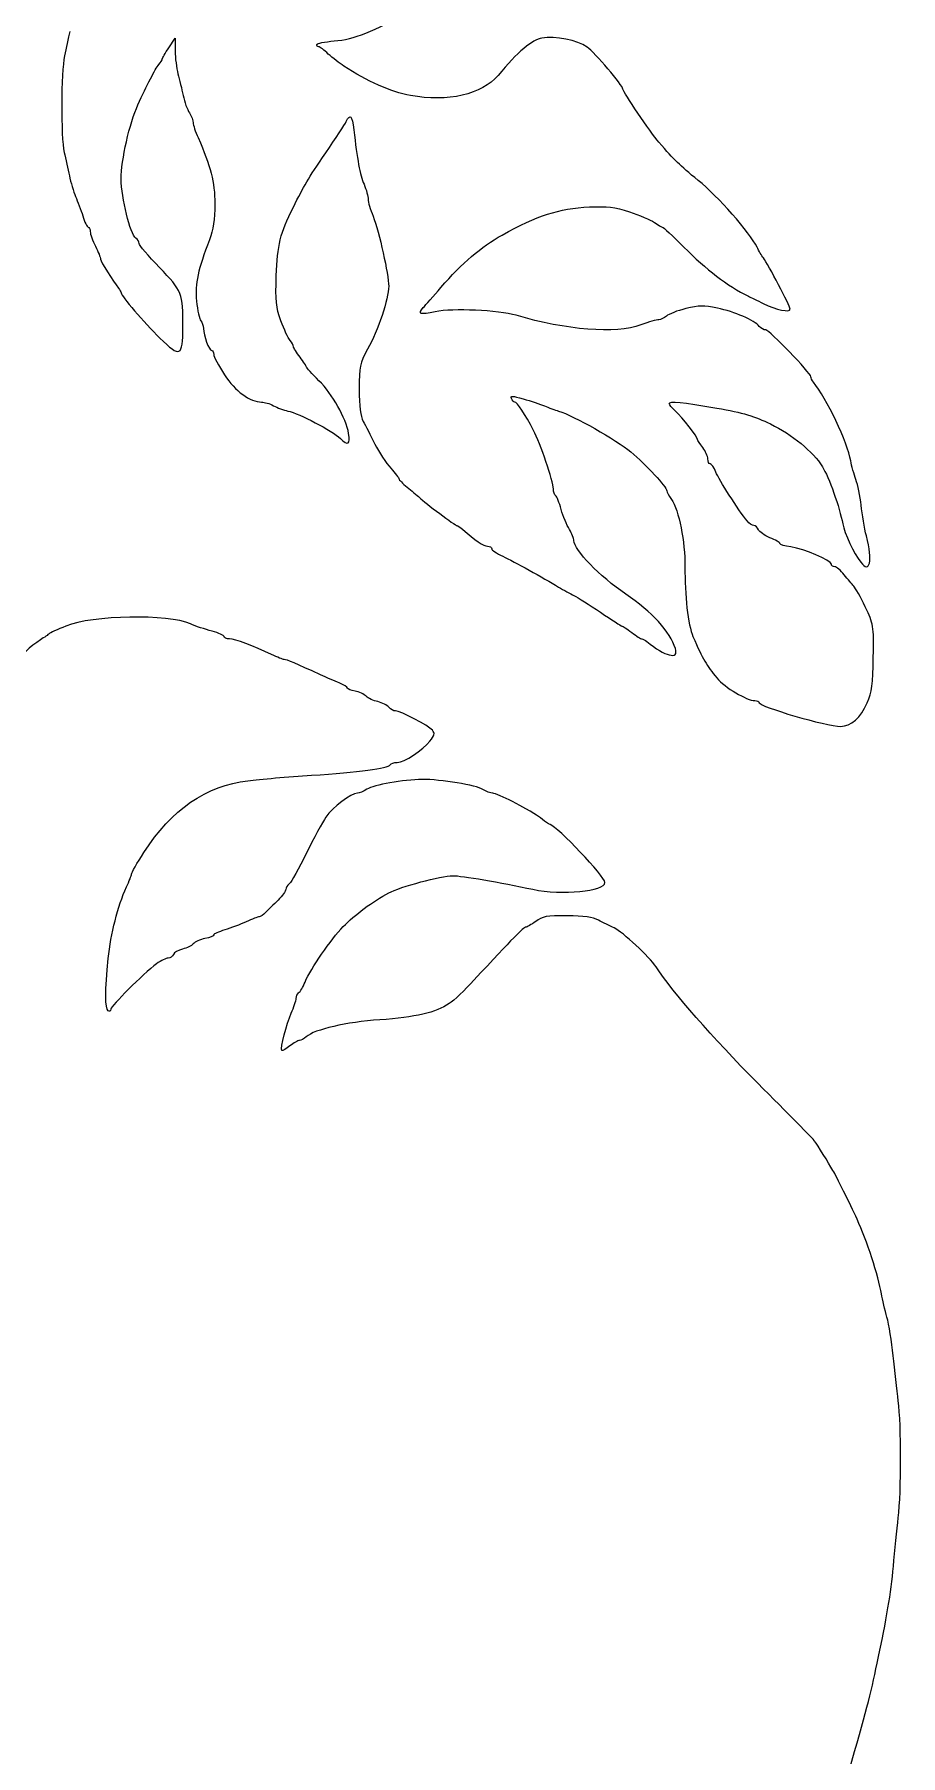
# Model space of a CAD drawing. Header units: millimetres. Extents: x 2 to 526, y -526 to -2.
# Drawn here: x 158.3 to 247.4, y -293.6 to -116.7 of the extents above; entities that cross this region are included whole.
import ezdxf

# ---------------------------------------------------------------- set-up
doc = ezdxf.new("R2010")
doc.units = ezdxf.units.MM
doc.layers.get('0').update_dxf_attribs({"linetype": 'CONTINUOUS'})

msp = doc.modelspace()

# ---------------------------------------------------------------- linework, layer by layer
for p, q in [((172.11, -118.11), (172.77, -117.13)), ((172.77, -117.13), (172.77, -118.43))]:
    msp.add_line(p, q)
for points in [[(189.12, -117.4), (191.21, -117.24), (193.09, -116.47), (196.98, -114.27)], [(161.93, -116.42), (161.79, -117.08), (161.55, -118.19), (161.4, -118.93)], [(171.45, -119.25), (171.45, -119.17), (171.74, -118.64), (172.11, -118.11)], [(172.77, -118.43), (172.77, -119.14), (172.91, -120.2), (173.06, -120.78)], [(187.33, -117.77), (187.33, -117.66), (188.15, -117.48), (189.12, -117.4)], [(187.54, -118), (187.4, -118), (187.33, -117.9), (187.33, -117.77)], [(188.52, -118.75), (188.09, -118.35), (187.64, -118), (187.54, -118)], [(210.48, -117.1), (209.47, -117.26), (207.99, -118.53), (205.98, -120.94)], [(215.13, -118.03), (214.15, -117.32), (211.85, -116.87), (210.48, -117.1)], [(218.81, -122.34), (218.81, -122), (215.9, -118.56), (215.13, -118.03)], [(161.4, -118.93), (161.03, -120.6), (161, -127.26), (161.37, -128.85)], [(168.94, -123.96), (169.84, -121.97), (170.74, -120.25), (171.08, -119.83)], [(171.08, -119.83), (171.29, -119.62), (171.45, -119.35), (171.45, -119.25)], [(190.1, -119.99), (189.68, -119.7), (188.97, -119.14), (188.52, -118.75)], [(196.96, -123), (194.95, -122.63), (192.48, -121.55), (190.1, -119.99)], [(173.06, -120.78), (173.22, -121.36), (173.46, -122.37), (173.59, -123)], [(205.98, -120.94), (204.34, -122.9), (200.79, -123.72), (196.96, -123)], [(173.59, -123), (173.73, -123.67), (174.02, -124.46), (174.23, -124.78)], [(222.51, -127.82), (221.64, -126.81), (218.81, -122.63), (218.81, -122.34)], [(167.22, -131.58), (167.22, -129.7), (168.09, -125.81), (168.94, -123.96)], [(174.23, -124.78), (174.44, -125.12), (174.63, -125.57), (174.63, -125.81)], [(190.37, -125.68), (190.76, -124.86), (190.95, -125.04), (191.14, -126.52)], [(174.63, -125.81), (174.63, -126.02), (174.84, -126.71), (175.13, -127.34)], [(175.13, -127.34), (176.42, -130.28), (176.85, -131.89), (176.85, -134.14)], [(188.25, -128.9), (189.28, -127.42), (190.21, -125.97), (190.37, -125.68)], [(191.14, -126.52), (191.48, -129.57), (191.77, -131.15), (192.19, -132.13)], [(161.37, -128.85), (161.5, -129.51), (161.77, -130.6), (161.9, -131.26)], [(184.89, -134.54), (186.06, -132.21), (186.37, -131.68), (188.25, -128.9)], [(226.56, -131.74), (224.55, -130.1), (224.18, -129.73), (222.51, -127.82)], [(161.9, -131.26), (162.03, -131.92), (162.32, -132.87), (162.53, -133.38)], [(168.72, -137.66), (168.17, -137.29), (167.22, -133.51), (167.22, -131.58)], [(192.19, -132.13), (192.43, -132.69), (192.62, -133.38), (192.62, -133.67)], [(232.6, -138.59), (231.85, -137.11), (228.55, -133.32), (226.56, -131.74)], [(162.53, -133.38), (162.75, -133.88), (163.09, -134.78), (163.27, -135.39)], [(176.85, -134.14), (176.85, -135.81), (176.72, -136.76), (176.29, -137.85)], [(192.62, -133.67), (192.62, -133.96), (192.83, -134.73), (193.12, -135.41)], [(215.37, -134.46), (217.22, -134.38), (217.94, -134.46), (219.47, -134.96)], [(163.27, -135.39), (163.46, -136.02), (163.7, -136.53), (163.83, -136.53)], [(183.17, -141.53), (183.28, -138.4), (183.59, -137.13), (184.89, -134.54)], [(193.12, -135.41), (193.75, -137.03), (194.73, -141.42), (194.73, -142.61)], [(206.38, -137.35), (210.08, -135.31), (212.14, -134.65), (215.37, -134.46)], [(219.47, -134.96), (220.5, -135.31), (221.64, -135.78), (222.04, -136.05)], [(222.04, -136.05), (222.41, -136.31), (222.81, -136.53), (222.86, -136.53)], [(163.83, -136.53), (163.94, -136.53), (164.04, -136.74), (164.04, -137)], [(164.04, -137), (164.04, -137.27), (164.28, -137.93), (164.57, -138.51)], [(169.07, -138.22), (169.07, -138.03), (168.91, -137.77), (168.72, -137.66)], [(176.29, -137.85), (175.13, -140.86), (174.81, -142.32), (174.97, -144.15)], [(200.1, -142.74), (202.27, -140.23), (204.23, -138.56), (206.38, -137.35)], [(222.86, -136.53), (222.94, -136.53), (223.94, -137.45), (225.08, -138.59)], [(164.57, -138.51), (164.86, -139.09), (165.1, -139.67), (165.1, -139.83)], [(171.16, -140.68), (169.99, -139.51), (169.07, -138.4), (169.07, -138.22)], [(225.08, -138.59), (227.36, -140.89), (229.55, -142.56), (231.72, -143.64)], [(233.26, -139.7), (233.07, -139.49), (232.78, -138.99), (232.6, -138.59)], [(236.01, -144.97), (236.01, -144.65), (233.73, -140.33), (233.26, -139.7)], [(165.1, -139.83), (165.1, -140.07), (166.37, -142.11), (166.95, -142.8)], [(173.57, -146.84), (173.57, -143.32), (173.49, -143.09), (171.16, -140.68)], [(183.65, -146.16), (183.14, -144.75), (183.07, -144.15), (183.17, -141.53)], [(166.95, -142.8), (167.08, -142.98), (167.22, -143.19), (167.22, -143.3)], [(167.22, -143.3), (167.22, -143.59), (169.57, -146.34), (171.21, -147.95)], [(194.73, -142.61), (194.73, -143.88), (193.62, -147.19), (192.56, -149.09)], [(198.28, -144.81), (198.52, -144.54), (199.34, -143.62), (200.1, -142.74)], [(174.97, -144.15), (175.07, -145.1), (175.26, -146), (175.42, -146.16)], [(199.52, -145.23), (197.91, -145.57), (197.7, -145.49), (198.28, -144.81)], [(207.83, -145.6), (206, -145.07), (201.3, -144.86), (199.52, -145.23)], [(225.29, -144.91), (224.42, -145.12), (223.52, -145.47), (223.28, -145.68)], [(228.52, -144.86), (227.12, -144.57), (226.64, -144.57), (225.29, -144.91)], [(232.83, -146.74), (232.33, -146.1), (230.29, -145.23), (228.52, -144.86)], [(231.72, -143.64), (231.96, -143.77), (232.65, -144.09), (233.23, -144.38)], [(233.23, -144.38), (234.55, -145.04), (236.01, -145.34), (236.01, -144.97)], [(175.42, -146.16), (175.55, -146.29), (175.68, -146.66), (175.68, -146.95)], [(184.6, -148.19), (184.39, -147.95), (183.96, -147.06), (183.65, -146.16)], [(220.66, -146.58), (218.07, -147.53), (212.96, -147.13), (207.83, -145.6)], [(222.49, -146.05), (222.28, -146.05), (221.46, -146.29), (220.66, -146.58)], [(223.28, -145.68), (223.07, -145.89), (222.7, -146.05), (222.49, -146.05)], [(233.49, -147.11), (233.31, -147.11), (233.02, -146.92), (232.83, -146.74)], [(171.21, -147.95), (173.28, -149.99), (173.57, -149.86), (173.57, -146.84)], [(175.68, -146.95), (175.68, -147.66), (176.27, -149.23), (176.53, -149.23)], [(184.94, -148.83), (184.94, -148.7), (184.79, -148.4), (184.6, -148.19)], [(238.13, -151.92), (238.13, -151.53), (233.87, -147.11), (233.49, -147.11)], [(176.53, -149.23), (176.64, -149.23), (176.74, -149.41), (176.74, -149.62)], [(176.74, -149.62), (176.74, -149.83), (177.24, -150.79), (177.85, -151.71)], [(185.61, -149.91), (185.23, -149.44), (184.94, -148.93), (184.94, -148.83)], [(186.27, -150.92), (186.27, -150.84), (185.98, -150.39), (185.61, -149.91)], [(192.56, -149.09), (191.74, -150.57), (191.69, -150.84), (191.69, -153.19)], [(177.85, -151.71), (178.94, -153.41), (180.47, -154.52), (181.66, -154.52)], [(187.56, -152.32), (186.85, -151.63), (186.27, -151), (186.27, -150.92)], [(238.39, -152.48), (238.26, -152.29), (238.13, -152.06), (238.13, -151.92)], [(190.61, -157.74), (190.34, -156.18), (188.94, -153.7), (187.56, -152.32)], [(191.69, -153.19), (191.69, -154.97), (191.82, -155.95), (192.11, -156.5)], [(242.23, -160.55), (241.94, -158.7), (239.74, -154.07), (238.39, -152.48)], [(181.66, -154.52), (181.93, -154.52), (182.48, -154.68), (182.88, -154.89)], [(182.88, -154.89), (183.28, -155.1), (183.94, -155.34), (184.36, -155.44)], [(184.36, -155.44), (185.55, -155.68), (188.89, -157.45), (189.76, -158.27)], [(207.35, -154.15), (207.22, -153.86), (207.43, -153.86), (208.57, -154.2)], [(207.7, -154.52), (207.59, -154.52), (207.43, -154.36), (207.35, -154.15)], [(209.63, -157.43), (208.78, -155.81), (207.91, -154.52), (207.7, -154.52)], [(208.57, -154.2), (209.34, -154.41), (210.32, -154.73), (210.74, -154.91)], [(210.74, -154.91), (211.19, -155.1), (211.83, -155.34), (212.2, -155.44)], [(212.2, -155.44), (213.76, -155.92), (218.1, -158.38), (219.63, -159.65)], [(223.57, -154.68), (223.57, -154.38), (224.92, -154.52), (228.47, -155.13)], [(224.18, -155.42), (223.84, -155.1), (223.57, -154.78), (223.57, -154.68)], [(226.48, -158.35), (226.48, -158.12), (224.92, -156.1), (224.18, -155.42)], [(228.47, -155.13), (231.17, -155.6), (232.38, -155.97), (233.97, -156.77)], [(192.11, -156.5), (192.35, -156.92), (192.88, -157.98), (193.3, -158.83)], [(211.67, -163.43), (211.67, -162.72), (210.29, -158.7), (209.63, -157.43)], [(233.97, -156.77), (236.22, -157.85), (238.36, -159.62), (239.32, -161.16)], [(189.76, -158.27), (190.53, -159.04), (190.82, -158.86), (190.61, -157.74)], [(193.3, -158.83), (193.73, -159.68), (194.47, -160.79), (194.95, -161.32)], [(227.01, -159.2), (226.72, -158.83), (226.48, -158.46), (226.48, -158.35)], [(227.54, -160.36), (227.54, -160.1), (227.3, -159.57), (227.01, -159.2)], [(219.63, -159.65), (221.19, -160.95), (223.31, -163.25), (223.31, -163.64)], [(227.78, -160.87), (227.65, -160.87), (227.54, -160.65), (227.54, -160.36)], [(228.36, -161.71), (228.18, -161.26), (227.91, -160.87), (227.78, -160.87)], [(242.76, -162.48), (242.57, -161.95), (242.33, -161.08), (242.23, -160.55)], [(194.95, -161.32), (195.39, -161.85), (195.79, -162.32), (195.79, -162.43)], [(195.79, -162.43), (195.79, -162.51), (196.16, -162.88), (196.61, -163.25)], [(231.59, -166.74), (230.66, -165.6), (228.68, -162.51), (228.36, -161.71)], [(239.32, -161.16), (239.98, -162.19), (241.11, -165.39), (241.41, -167.03)], [(243.31, -165.13), (243.21, -164.2), (242.97, -163.01), (242.76, -162.48)], [(196.61, -163.25), (197.06, -163.62), (197.64, -164.09), (197.88, -164.33)], [(197.88, -164.33), (198.46, -164.89), (201.59, -167.22), (201.74, -167.22)], [(211.9, -164.15), (211.77, -164.07), (211.67, -163.75), (211.67, -163.43)], [(212.46, -165.55), (212.28, -164.86), (212.01, -164.23), (211.9, -164.15)], [(223.31, -163.64), (223.31, -163.75), (223.52, -164.15), (223.81, -164.52)], [(223.81, -164.52), (224.55, -165.6), (225.21, -168.91), (225.19, -171.45)], [(213.31, -167.61), (213.04, -167.16), (212.67, -166.26), (212.46, -165.55)], [(243.84, -168.28), (243.65, -167.48), (243.39, -166.05), (243.31, -165.13)], [(201.74, -167.22), (201.82, -167.22), (202.09, -167.4), (202.35, -167.61)], [(202.35, -167.61), (203.57, -168.72), (204.5, -169.33), (204.89, -169.33)], [(213.78, -168.75), (213.78, -168.57), (213.57, -168.04), (213.31, -167.61)], [(232.28, -167.22), (232.09, -167.22), (231.8, -167), (231.59, -166.74)], [(232.75, -167.64), (232.65, -167.4), (232.44, -167.22), (232.28, -167.22)], [(233.92, -168.46), (233.36, -168.22), (232.83, -167.85), (232.75, -167.64)], [(241.41, -167.03), (241.59, -168.01), (242.54, -170.1), (243.26, -170.97)], [(204.89, -169.33), (205.13, -169.33), (205.32, -169.44), (205.32, -169.6)], [(205.32, -169.6), (205.32, -169.73), (205.82, -170.07), (206.45, -170.37)], [(219.1, -174.25), (216.43, -172.46), (213.78, -169.73), (213.78, -168.75)], [(234.95, -169.07), (234.95, -168.96), (234.5, -168.67), (233.92, -168.46)], [(236.09, -169.41), (235.45, -169.33), (234.95, -169.17), (234.95, -169.07)], [(240.24, -171.19), (240.24, -170.79), (237.41, -169.6), (236.09, -169.41)], [(243.26, -170.97), (244.21, -172.22), (244.5, -170.87), (243.84, -168.28)], [(206.45, -170.37), (207.62, -170.92), (210.61, -172.56), (212.2, -173.54)], [(225.19, -171.45), (225.16, -174.33), (225.5, -177.46), (226.01, -178.62)], [(240.59, -171.45), (240.4, -171.45), (240.24, -171.32), (240.24, -171.19)], [(241.56, -172.27), (241.19, -171.82), (240.77, -171.45), (240.59, -171.45)], [(242.54, -173.43), (242.36, -173.25), (241.94, -172.72), (241.56, -172.27)], [(212.2, -173.54), (212.7, -173.83), (213.41, -174.23), (213.78, -174.41)], [(213.78, -174.41), (214.15, -174.6), (215.37, -175.37), (216.51, -176.13)], [(224.21, -179.86), (223.65, -178.12), (221.8, -176.08), (219.1, -174.25)], [(243.73, -175.58), (243.26, -174.57), (242.7, -173.62), (242.54, -173.43)], [(174.36, -177.32), (172.06, -176.29), (164.25, -176.42), (161.53, -177.54)], [(216.51, -176.13), (217.65, -176.9), (218.63, -177.54), (218.7, -177.54)], [(244.55, -180.74), (244.61, -177.48), (244.58, -177.35), (243.73, -175.58)], [(159.81, -178.33), (159.73, -178.41), (159.33, -178.7), (158.91, -178.96)], [(161.53, -177.54), (160.66, -177.91), (159.89, -178.25), (159.81, -178.33)], [(176.56, -178.06), (175.84, -177.88), (174.86, -177.56), (174.36, -177.32)], [(177.8, -178.62), (177.8, -178.51), (177.24, -178.25), (176.56, -178.06)], [(178.36, -178.86), (178.04, -178.86), (177.8, -178.75), (177.8, -178.62)], [(218.7, -177.54), (218.78, -177.54), (219.23, -177.83), (219.71, -178.2)], [(219.71, -178.2), (220.19, -178.57), (220.66, -178.86), (220.77, -178.86)], [(226.01, -178.62), (227.04, -180.98), (227.41, -181.58), (228.47, -182.88)], [(158.91, -178.96), (156.92, -180.23), (154.52, -183.2), (154.52, -184.36)], [(182.69, -180.47), (180.87, -179.57), (178.91, -178.86), (178.36, -178.86)], [(220.77, -178.86), (220.87, -178.86), (221.09, -178.99), (221.27, -179.12)], [(221.27, -179.12), (223.12, -180.68), (224.58, -181.03), (224.21, -179.86)], [(183.99, -180.98), (183.86, -180.98), (183.28, -180.74), (182.69, -180.47)], [(187.72, -182.56), (185.23, -181.4), (184.23, -180.98), (183.99, -180.98)], [(243.92, -185.45), (244.42, -184.31), (244.53, -183.54), (244.55, -180.74)], [(189.65, -183.38), (189.18, -183.2), (188.3, -182.83), (187.72, -182.56)], [(190.5, -183.91), (190.5, -183.83), (190.1, -183.59), (189.65, -183.38)], [(191.27, -184.23), (190.84, -184.15), (190.5, -184.02), (190.5, -183.91)], [(228.47, -182.88), (229.29, -183.86), (231.56, -185.21), (232.36, -185.21)], [(192.41, -184.76), (192.19, -184.55), (191.69, -184.31), (191.27, -184.23)], [(193.6, -185.31), (193.15, -185.23), (192.62, -184.97), (192.41, -184.76)], [(194.76, -185.9), (194.57, -185.68), (194.07, -185.42), (193.6, -185.31)], [(232.36, -185.21), (232.62, -185.21), (232.83, -185.31), (232.83, -185.42)], [(232.83, -185.42), (232.83, -185.84), (239.77, -187.85), (241.19, -187.85)], [(241.19, -187.85), (242.25, -187.85), (243.28, -186.95), (243.92, -185.45)], [(195.42, -186.27), (195.24, -186.27), (194.92, -186.11), (194.76, -185.9)], [(199.23, -188.25), (198.83, -187.77), (195.92, -186.27), (195.42, -186.27)], [(198.97, -189.36), (199.44, -188.78), (199.5, -188.57), (199.23, -188.25)], [(195.61, -191.56), (196.32, -191.56), (198.23, -190.31), (198.97, -189.36)], [(186.8, -192.88), (191.66, -192.56), (194.65, -192.17), (194.89, -191.8)], [(194.89, -191.8), (194.97, -191.66), (195.29, -191.56), (195.61, -191.56)], [(169.55, -200.82), (172.4, -196.4), (175.97, -193.94), (180.26, -193.44)], [(180.26, -193.44), (181.45, -193.28), (184.39, -193.04), (186.8, -192.88)], [(192.48, -194.31), (192.14, -194.55), (191.69, -194.73), (191.51, -194.73)], [(198.17, -193.3), (196.24, -193.33), (193.17, -193.86), (192.48, -194.31)], [(204.42, -194.34), (203.76, -193.91), (200.08, -193.3), (198.17, -193.3)], [(205.42, -194.73), (205.21, -194.73), (204.76, -194.55), (204.42, -194.34)], [(191.51, -194.73), (190.87, -194.73), (188.94, -196.19), (188.28, -197.17)], [(207.46, -195.58), (206.56, -195.13), (205.66, -194.73), (205.42, -194.73)], [(210.53, -197.43), (210, -196.98), (209.71, -196.8), (207.46, -195.58)], [(188.28, -197.17), (187.93, -197.7), (187.01, -199.39), (186.24, -200.92)], [(211.32, -197.93), (211.14, -197.88), (210.79, -197.67), (210.53, -197.43)], [(216.96, -203.89), (216.96, -203.31), (212.09, -198.17), (211.32, -197.93)], [(168.28, -203.04), (168.28, -202.91), (168.86, -201.9), (169.55, -200.82)], [(186.24, -200.92), (185.5, -202.46), (184.71, -203.86), (184.52, -204.02)], [(167.77, -204.36), (168.06, -203.76), (168.28, -203.17), (168.28, -203.04)], [(194.73, -204.97), (195.9, -204.34), (200.13, -203.2), (201.32, -203.2)], [(201.32, -203.2), (202.19, -203.2), (206.24, -203.89), (209.55, -204.6)], [(165.89, -211.72), (166.16, -209.13), (166.87, -206.38), (167.77, -204.36)], [(184.15, -204.63), (184.15, -204.79), (183.78, -205.26), (183.36, -205.71)], [(184.52, -204.02), (184.31, -204.18), (184.15, -204.47), (184.15, -204.63)], [(190.05, -208.44), (191.19, -207.25), (193.12, -205.82), (194.73, -204.97)], [(209.55, -204.6), (212.54, -205.24), (216.96, -204.81), (216.96, -203.89)], [(182.09, -206.96), (181.85, -207.22), (181.53, -207.43), (181.4, -207.43)], [(183.36, -205.71), (182.91, -206.14), (182.35, -206.72), (182.09, -206.96)], [(180.08, -207.94), (179.47, -208.2), (178.49, -208.6), (177.88, -208.78)], [(181.4, -207.43), (181.27, -207.43), (180.68, -207.67), (180.08, -207.94)], [(186.13, -214.13), (186.72, -212.75), (188.78, -209.74), (190.05, -208.44)], [(208.81, -208.49), (208.6, -208.49), (207.54, -209.58), (203.49, -213.94)], [(209.84, -207.91), (209.39, -208.23), (208.94, -208.49), (208.81, -208.49)], [(213.07, -207.33), (210.95, -207.3), (210.53, -207.38), (209.84, -207.91)], [(216.3, -207.78), (215.74, -207.46), (214.79, -207.33), (213.07, -207.33)], [(217.91, -208.57), (217.46, -208.36), (216.75, -207.99), (216.3, -207.78)], [(222.22, -212.57), (221.54, -211.53), (218.78, -208.99), (217.91, -208.57)], [(174.63, -210.21), (174.47, -210.4), (173.96, -210.66), (173.54, -210.74)], [(175.84, -209.66), (175.34, -209.76), (174.81, -210), (174.63, -210.21)], [(176.74, -209.29), (176.74, -209.39), (176.34, -209.58), (175.84, -209.66)], [(177.88, -208.78), (177.24, -208.97), (176.74, -209.18), (176.74, -209.29)], [(165.89, -217.09), (165.55, -216.88), (165.55, -214.97), (165.89, -211.72)], [(170.87, -212.25), (169.44, -213.36), (166.16, -216.59), (166.16, -216.93)], [(172.06, -211.67), (171.85, -211.67), (171.32, -211.93), (170.87, -212.25)], [(172.59, -211.3), (172.51, -211.51), (172.27, -211.67), (172.06, -211.67)], [(173.54, -210.74), (173.09, -210.85), (172.67, -211.08), (172.59, -211.3)], [(203.49, -213.94), (202.57, -214.95), (201.43, -216.03), (200.95, -216.35)], [(232.67, -224.53), (227.97, -219.79), (224.02, -215.29), (222.22, -212.57)], [(184.71, -217.33), (184.97, -216.75), (185.21, -216.06), (185.21, -215.82)], [(185.21, -215.82), (185.21, -215.58), (185.34, -215.32), (185.47, -215.24)], [(185.47, -215.24), (185.63, -215.13), (185.92, -214.66), (186.13, -214.13)], [(166.16, -216.93), (166.16, -217.12), (166.05, -217.17), (165.89, -217.09)], [(183.75, -221.17), (183.57, -220.95), (184.2, -218.41), (184.71, -217.33)], [(200.95, -216.35), (199.6, -217.28), (197.46, -217.75), (193.81, -218.02)], [(193.81, -218.02), (190.37, -218.25), (187.14, -219), (186.24, -219.76)], [(184.57, -220.69), (184.18, -221.01), (183.81, -221.22), (183.75, -221.17)], [(185.55, -220.13), (185.39, -220.13), (184.97, -220.4), (184.57, -220.69)], [(186.24, -219.76), (186.03, -219.97), (185.71, -220.13), (185.55, -220.13)], [(238.52, -230.48), (238.39, -230.27), (235.74, -227.59), (232.67, -224.53)], [(240.4, -233.49), (239.95, -232.7), (238.84, -230.9), (238.52, -230.48)], [(242.89, -238.52), (242.15, -236.93), (240.77, -234.1), (240.4, -233.49)], [(245.4, -246.19), (245.08, -244.37), (243.87, -240.64), (242.89, -238.52)], [(245.96, -248.58), (245.75, -247.86), (245.51, -246.78), (245.4, -246.19)], [(246.59, -252.54), (246.46, -251.09), (246.17, -249.32), (245.96, -248.58)], [(247.12, -257.18), (246.99, -256.09), (246.75, -254), (246.59, -252.54)], [(247.12, -269.21), (247.44, -266.46), (247.44, -259.72), (247.12, -257.18)], [(246.62, -274.19), (246.75, -272.63), (246.99, -270.38), (247.12, -269.21)], [(244.95, -284.16), (245.96, -279.43), (246.35, -277.05), (246.62, -274.19)], [(242.04, -295.28), (243.76, -289.35), (244.29, -287.31), (244.95, -284.16)]]:
    msp.add_open_spline(points, degree=3)

doc.saveas('drawing.dxf')
